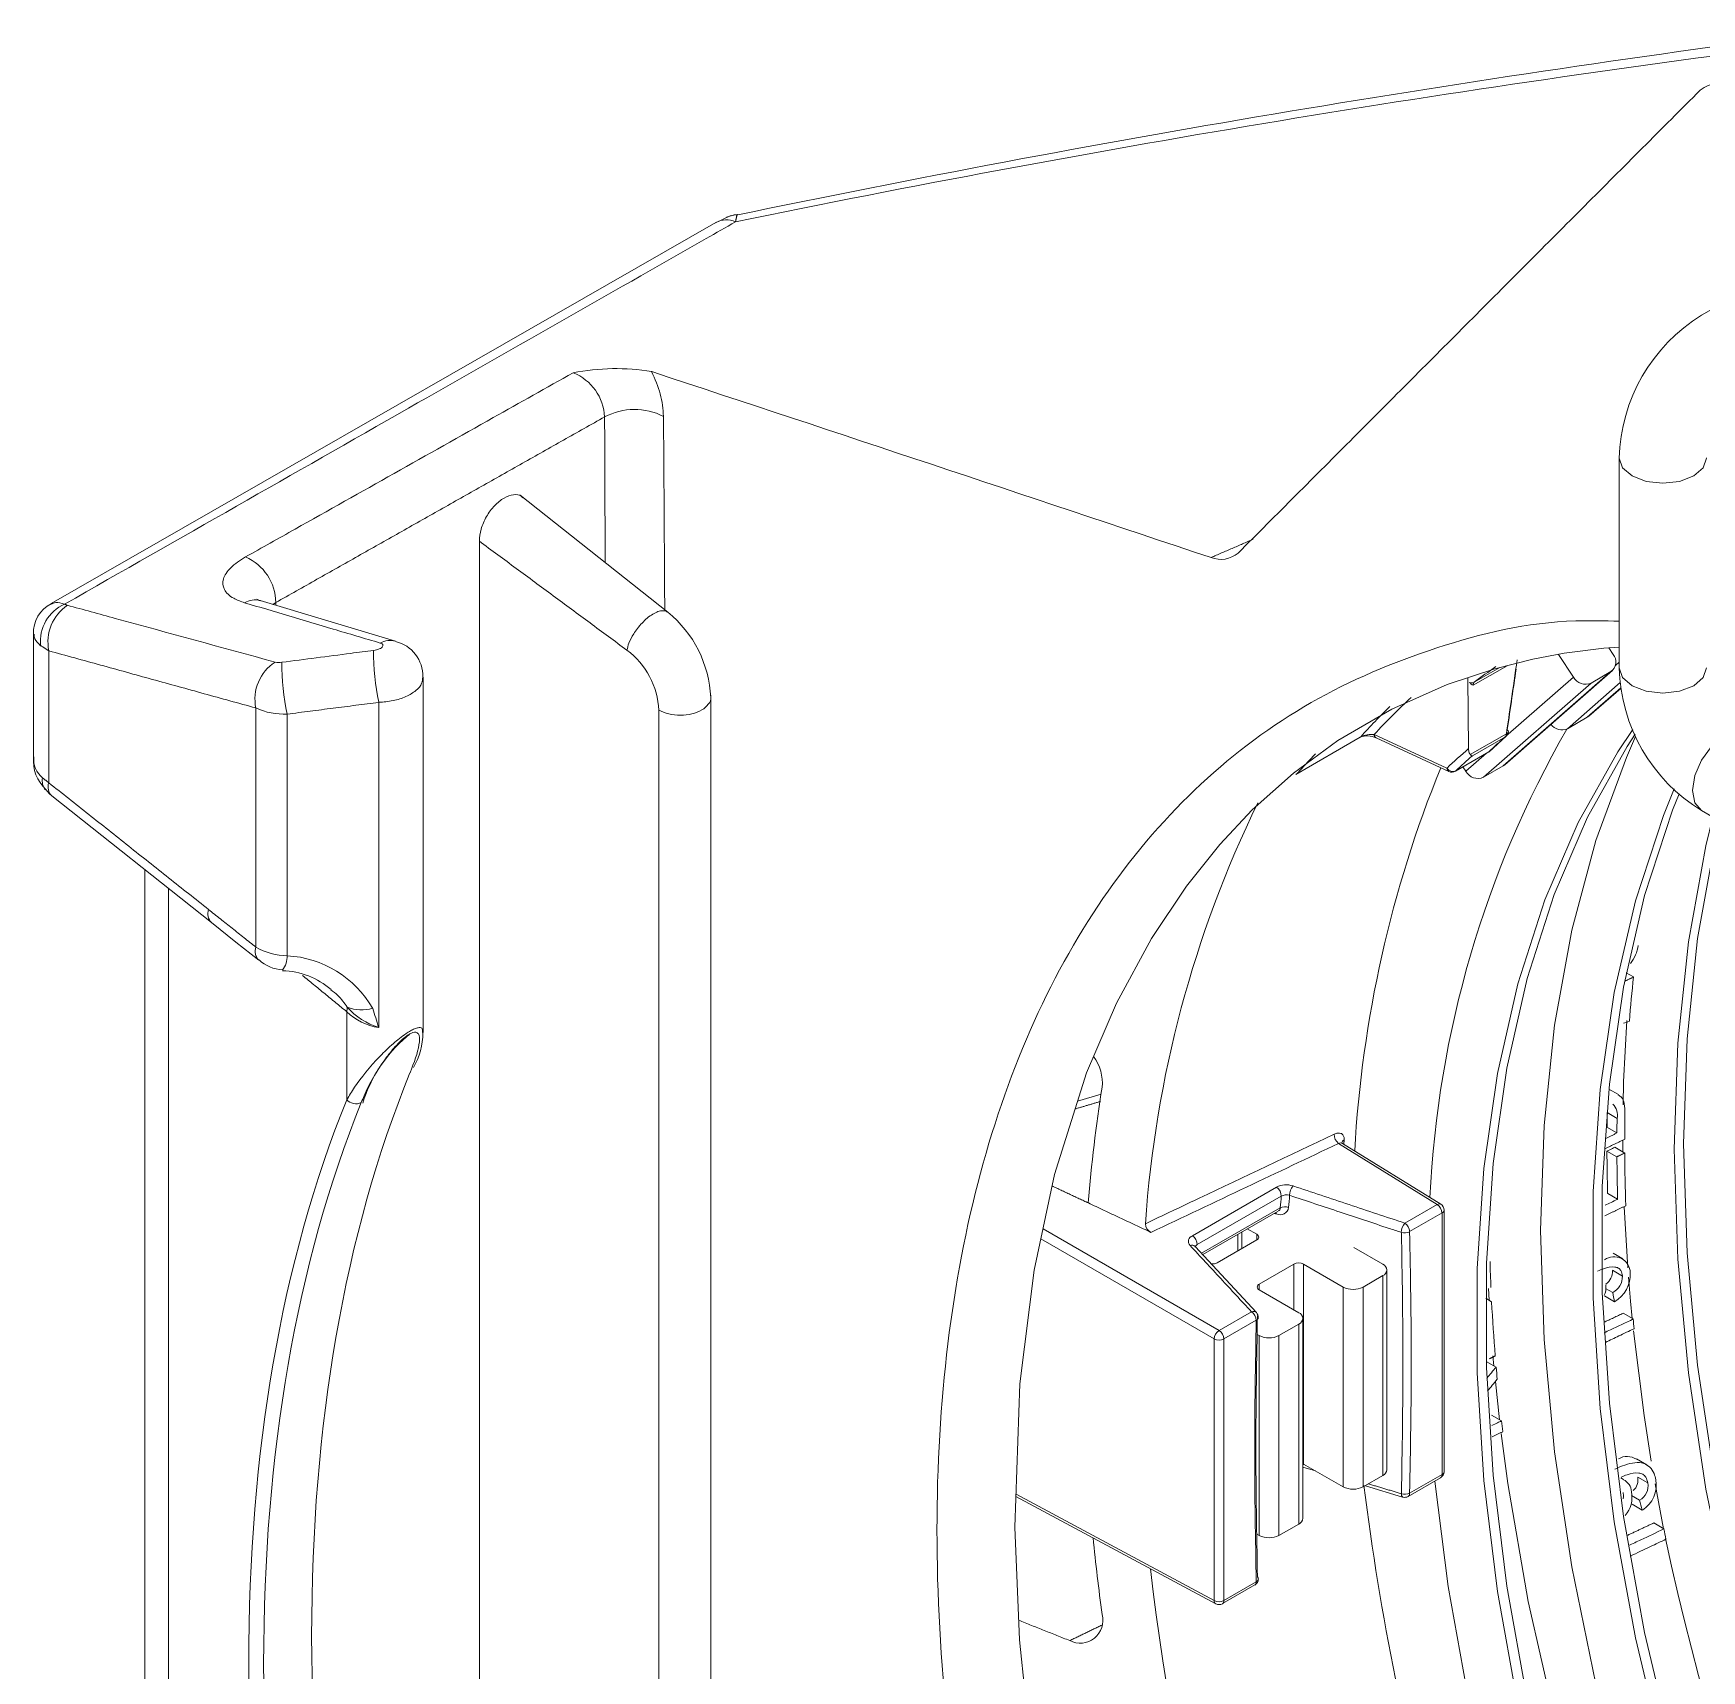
# Model space of a CAD drawing. Extents: x 8 to 113, y 2 to 87.
# Drawn here: x 67.133 to 69.519, y 64.062 to 66.404 of the extents above; entities that cross this region are included whole.
import ezdxf

# ---------------------------------------------------------------- set-up
doc = ezdxf.new("R2010")
doc.units = 0
doc.header["$MEASUREMENT"] = 0
doc.layers.add('OBJECT', color=7, linetype='CONTINUOUS')

msp = doc.modelspace()

# ---------------------------------------------------------------- linework, layer by layer
at = {"layer": 'OBJECT', "linetype": 'Continuous', "lineweight": 15}
for p, q in [((70.145, 66.3617), (69.5193, 66.0005)), ((68.1092, 66.1333), (67.1582, 65.5881)), ((69.4014, 65.7963), (69.4014, 65.4962)), ((68.0406, 65.5758), (67.8292, 65.7432)), ((67.7708, 65.6774), (67.7708, 63.0655)), ((67.6509, 65.5344), (67.4573, 65.5924)), ((67.4797, 65.5897), (67.4797, 65.5857)), ((67.1329, 65.5444), (67.1329, 65.369)), ((67.1549, 65.5207), (67.1549, 65.332)), ((69.3144, 65.5155), (69.3361, 65.483)), ((69.3927, 65.5156), (69.3864, 65.525)), ((69.241, 65.4993), (69.1925, 65.4713)), ((69.1941, 65.4756), (69.2307, 65.4968)), ((69.2355, 65.3562), (69.3896, 65.4909)), ((69.2376, 65.3577), (69.3917, 65.4924)), ((69.3613, 65.4746), (69.3896, 65.4909)), ((69.396, 65.4996), (69.4014, 65.5044)), ((67.6904, 64.9748), (67.6904, 65.4831)), ((69.1848, 65.4822), (69.1858, 65.3807)), ((69.3613, 65.4746), (69.2072, 65.3399)), ((69.2388, 65.3979), (69.3361, 65.483)), ((69.4029, 65.4752), (69.3274, 65.4093)), ((69.3557, 65.4256), (69.4039, 65.4677)), ((69.3578, 65.4271), (69.404, 65.4674)), ((67.4511, 65.4389), (67.4511, 65.0969)), ((67.6269, 65.447), (67.6269, 64.9818)), ((68.1018, 63.0357), (68.1018, 65.4571)), ((67.496, 65.4301), (67.496, 65.0846)), ((68.0276, 63.0208), (68.0276, 65.4357)), ((69.3274, 65.4093), (69.3557, 65.4256)), ((69.3578, 65.4271), (69.3557, 65.4256)), ((68.9388, 65.3439), (69.0308, 65.397)), ((68.9409, 65.3453), (69.0316, 65.3977)), ((69.0509, 65.401), (69.155, 65.3528)), ((69.0537, 65.3962), (69.1578, 65.348)), ((69.1884, 65.3722), (69.24, 65.402)), ((69.2385, 65.3978), (69.1913, 65.3706)), ((69.2153, 65.3762), (69.2396, 65.3986)), ((69.2396, 65.3986), (69.2385, 65.3978)), ((69.167, 65.3484), (69.2151, 65.3762)), ((69.1677, 65.3489), (69.2148, 65.3761)), ((69.182, 65.3483), (69.2116, 65.3741)), ((69.1778, 65.3546), (69.182, 65.3483)), ((69.2072, 65.3399), (69.2355, 65.3562)), ((69.2376, 65.3577), (69.2355, 65.3562)), ((67.1591, 65.3132), (67.3876, 65.1319)), ((69.5193, 65.2921), (69.9577, 65.039)), ((67.2922, 65.2076), (67.2922, 63.0991)), ((67.3259, 65.1809), (67.3259, 63.0682)), ((69.4115, 65.0602), (69.4219, 65.0542)), ((67.5812, 64.8787), (67.5812, 65.0045)), ((69.4002, 64.8861), (69.3866, 64.894)), ((68.6605, 64.8866), (68.6267, 64.8765)), ((69.3842, 64.8602), (69.3984, 64.852)), ((69.3839, 64.8393), (69.3981, 64.8311)), ((69.4066, 64.8039), (69.4065, 64.8203)), ((69.1409, 64.7289), (68.9999, 64.8161)), ((69.1461, 64.7293), (69.0055, 64.8162)), ((69.3838, 64.8053), (69.3981, 64.7971)), ((69.395, 64.8106), (69.4092, 64.8024)), ((68.7908, 64.6842), (68.911, 64.7536)), ((68.9179, 64.7407), (68.7977, 64.6714)), ((68.804, 64.659), (68.9166, 64.724)), ((69.0947, 64.7022), (69.1409, 64.7289)), ((69.3849, 64.7445), (69.3991, 64.7363)), ((69.4136, 64.6382), (69.4086, 64.7255)), ((68.8057, 64.6572), (68.9136, 64.7195)), ((69.1479, 64.7167), (69.1016, 64.69)), ((69.1479, 64.3426), (69.1479, 64.7167)), ((69.1508, 64.3467), (69.1508, 64.7208)), ((68.822, 64.5365), (68.5741, 64.6796)), ((68.5772, 64.6942), (68.829, 64.5488)), ((68.8829, 64.6781), (68.8263, 64.6455)), ((68.8558, 64.6862), (68.8558, 64.6625)), ((68.8617, 64.6895), (68.8617, 64.6659)), ((68.8694, 64.694), (68.8829, 64.6863)), ((68.8829, 64.6781), (68.8829, 64.6863)), ((68.8826, 64.5742), (68.7948, 64.669)), ((69.0632, 64.6434), (69.022, 64.6672)), ((69.4068, 64.6509), (69.3926, 64.6591)), ((68.8864, 64.6149), (68.9359, 64.6434)), ((68.9359, 64.5781), (68.9359, 64.6434)), ((68.95, 64.6434), (69.0066, 64.6108)), ((68.95, 64.6434), (68.95, 64.3576)), ((69.0349, 64.6108), (69.0632, 64.6271)), ((69.0632, 64.3413), (69.0632, 64.6271)), ((69.069, 64.3495), (69.069, 64.6353)), ((69.3917, 64.6347), (69.4059, 64.6265)), ((68.8864, 64.6149), (68.8864, 64.6067)), ((68.943, 64.574), (68.8864, 64.6067)), ((69.0066, 64.325), (69.0066, 64.6108)), ((69.0349, 64.6108), (69.0349, 64.325)), ((69.2152, 64.5919), (69.2144, 64.6085)), ((69.382, 64.6088), (69.3922, 64.6029)), ((69.2104, 64.5947), (69.2189, 64.5898)), ((69.3803, 64.598), (69.3946, 64.5897)), ((68.829, 64.5488), (68.8753, 64.5755)), ((68.8822, 64.5633), (68.836, 64.5366)), ((68.9147, 64.5414), (68.943, 64.5577)), ((68.943, 64.2719), (68.943, 64.5577)), ((68.9488, 64.2801), (68.9488, 64.5659)), ((69.4071, 64.5734), (69.4214, 64.5651)), ((68.822, 64.1625), (68.822, 64.5365)), ((68.836, 64.5366), (68.836, 64.1625)), ((68.8836, 64.543), (68.8864, 64.5414)), ((68.8864, 64.2556), (68.8864, 64.5414)), ((68.9147, 64.5414), (68.9147, 64.2556)), ((69.2221, 64.4982), (69.2208, 64.5125)), ((69.2112, 64.5044), (69.2253, 64.4963)), ((69.23, 64.4211), (69.2242, 64.4756)), ((69.2187, 64.4276), (69.233, 64.4194)), ((69.4407, 64.3565), (69.4262, 64.3649)), ((68.95, 64.3576), (68.9488, 64.3582)), ((68.9488, 64.3534), (68.9669, 64.3479)), ((68.95, 64.3576), (69.0066, 64.325)), ((69.0349, 64.325), (69.0632, 64.3413)), ((69.1016, 64.3159), (69.1479, 64.3426)), ((69.0384, 64.3263), (69.0916, 64.3103)), ((69.0996, 64.3113), (69.1458, 64.338)), ((69.4076, 64.3358), (69.4039, 64.3379)), ((69.4278, 64.339), (69.4424, 64.3306)), ((69.4649, 64.2652), (69.4528, 64.3292)), ((68.5384, 64.3114), (68.8242, 64.1578)), ((68.5386, 64.3148), (68.822, 64.1625)), ((69.0917, 64.3104), (69.0916, 64.3105)), ((69.4191, 64.3125), (69.4305, 64.306)), ((69.4198, 64.3004), (69.4344, 64.2919)), ((68.9147, 64.2556), (68.943, 64.2719)), ((69.4507, 64.2734), (69.4653, 64.2649)), ((68.8832, 64.2575), (68.8864, 64.2556)), ((68.8339, 64.158), (68.8801, 64.1847)), ((68.836, 64.1625), (68.8822, 64.1892))]:
    msp.add_line(p, q, dxfattribs=at)
at = {"layer": 'OBJECT', "linetype": 'Continuous', "lineweight": 15, "flags": 128}
for points in [[(68.131, 66.1428), (68.1298, 66.1425), (68.1069, 66.1319)], [(68.1408, 66.1447), (68.1352, 66.1441), (68.1245, 66.1406)], [(68.1309, 66.1428), (68.1323, 66.1433), (68.1394, 66.1444)], [(69.4014, 65.7963), (69.4062, 65.7825), (69.4197, 65.7708)], [(69.4197, 65.7708), (69.44, 65.763), (69.4639, 65.7602), (69.4878, 65.763), (69.5081, 65.7708), (69.5217, 65.7825), (69.5264, 65.7963), (69.5264, 65.7966)], [(67.4578, 65.5924), (67.4555, 65.593), (67.4524, 65.5943)], [(68.5596, 63.9501), (68.5437, 64.1062), (68.5369, 64.2676), (68.5442, 64.4723), (68.5645, 64.6348), (68.5937, 64.7716), (68.6395, 64.9171), (68.6821, 65.0168), (68.7322, 65.1094), (68.7823, 65.1842), (68.83, 65.2437), (68.8765, 65.2931), (68.9355, 65.3458), (68.999, 65.3924), (69.0761, 65.4373), (69.1554, 65.4724), (69.2233, 65.4949), (69.2776, 65.5085), (69.3227, 65.5171), (69.3793, 65.5246), (69.4014, 65.5259)], [(69.4014, 65.4962), (69.4062, 65.4824), (69.4197, 65.4707)], [(69.4197, 65.4707), (69.44, 65.4629), (69.4639, 65.4601), (69.4878, 65.4629), (69.5081, 65.4707), (69.5217, 65.4824), (69.5264, 65.4962)], [(69.0308, 65.397), (69.0311, 65.3972), (69.0316, 65.3977)], [(69.5384, 63.1854), (69.4649, 63.3502), (69.3996, 63.5164), (69.3428, 63.683), (69.2951, 63.849), (69.2565, 64.0134), (69.2274, 64.1754), (69.2079, 64.3339), (69.1982, 64.4881), (69.1982, 64.6371), (69.2079, 64.7801), (69.2274, 64.9161), (69.2565, 65.0444), (69.2951, 65.1644), (69.3428, 65.2752), (69.3996, 65.3763), (69.4208, 65.4083)], [(69.5517, 63.193), (69.4782, 63.3579), (69.4128, 63.5241), (69.3561, 63.6907), (69.3084, 63.8567), (69.2698, 64.0211), (69.2407, 64.1831), (69.2212, 64.3416), (69.2115, 64.4958), (69.2115, 64.6448), (69.2212, 64.7877), (69.2407, 64.9238), (69.2698, 65.0521), (69.3084, 65.172), (69.3561, 65.2829), (69.4128, 65.384), (69.4242, 65.4015)], [(70.5414, 62.0166), (70.4162, 62.139), (70.2945, 62.2699), (70.1772, 62.4087), (70.0647, 62.5546), (69.9579, 62.7069), (69.8572, 62.8645), (69.7633, 63.0267), (69.6766, 63.1925), (69.5977, 63.361), (69.527, 63.5313), (69.4649, 63.7023), (69.4118, 63.8732), (69.3679, 64.0429), (69.3335, 64.2106), (69.3088, 64.3752), (69.2939, 64.5358), (69.2889, 64.6916), (69.2939, 64.8417), (69.3088, 64.9852), (69.3335, 65.1213), (69.3679, 65.2492), (69.4118, 65.3682), (69.4249, 65.398)], [(69.5063, 65.3207), (69.5097, 65.3422), (69.5193, 65.3642), (69.5336, 65.3836), (69.5505, 65.3972), (69.5675, 65.4031), (69.5818, 65.4003), (69.5818, 65.4003)], [(68.9671, 65.3731), (68.9576, 65.3633), (68.9409, 65.3453)], [(69.167, 65.3484), (69.1672, 65.3485), (69.1677, 65.3489)], [(67.1507, 65.3222), (67.1559, 65.3159), (67.1618, 65.3112)], [(70.5702, 62.0848), (70.4458, 62.2071), (70.325, 62.3383), (70.2087, 62.4774), (70.0976, 62.6237), (69.9922, 62.7762), (69.8933, 62.9342), (69.8014, 63.0965), (69.717, 63.2624), (69.6408, 63.4308), (69.573, 63.6006), (69.5141, 63.771), (69.4646, 63.9408), (69.4245, 64.1091), (69.3943, 64.2748), (69.374, 64.4371), (69.3639, 64.5949), (69.3639, 64.7472), (69.374, 64.8933), (69.3943, 65.0322), (69.4245, 65.163), (69.4646, 65.2851), (69.48, 65.3235)], [(69.5193, 65.2921), (69.5097, 65.3031), (69.5063, 65.3207)], [(70.5835, 62.0924), (70.459, 62.2148), (70.3383, 62.3459), (70.222, 62.4851), (70.1108, 62.6313), (70.0055, 62.7839), (69.9066, 62.9418), (69.8147, 63.1042), (69.7303, 63.2701), (69.6541, 63.4384), (69.5863, 63.6083), (69.5274, 63.7786), (69.4778, 63.9485), (69.4378, 64.1168), (69.4076, 64.2825), (69.3873, 64.4448), (69.3772, 64.6026), (69.3772, 64.7549), (69.3873, 64.901), (69.4076, 65.0398), (69.4378, 65.1707), (69.4778, 65.2928), (69.4871, 65.3163)], [(70.7525, 62.1103), (70.6255, 62.2328), (70.5021, 62.3641), (70.3831, 62.5036), (70.2689, 62.6503), (70.1604, 62.8036), (70.0581, 62.9624), (69.9627, 63.126), (69.8746, 63.2933), (69.7944, 63.4634), (69.7225, 63.6353), (69.6593, 63.8081), (69.6052, 63.9808), (69.5605, 64.1524), (69.5255, 64.3218), (69.5004, 64.4882), (69.4852, 64.6506), (69.4802, 64.808), (69.4852, 64.9596), (69.5004, 65.1045), (69.5255, 65.2419), (69.5353, 65.2828)], [(70.7446, 62.1376), (70.6194, 62.2603), (70.4978, 62.3916), (70.3805, 62.5308), (70.2682, 62.677), (70.1615, 62.8295), (70.0609, 62.9874), (69.9671, 63.1497), (69.8805, 63.3157), (69.8018, 63.4844), (69.7312, 63.6547), (69.6692, 63.8259), (69.6161, 63.9968), (69.5723, 64.1667), (69.538, 64.3344), (69.5133, 64.4991), (69.4984, 64.6598), (69.4935, 64.8157), (69.4984, 64.9659), (69.5133, 65.1094), (69.538, 65.2457), (69.5453, 65.2771)], [(67.3876, 65.1319), (67.4226, 65.1041), (67.4554, 65.0781)], [(69.4069, 64.8713), (69.4077, 64.9042), (69.4122, 64.9922)], [(67.6666, 64.9687), (67.6675, 64.9694), (67.6692, 64.9704), (67.6702, 64.9708), (67.6702, 64.9708)], [(69.0055, 64.8162), (69.0043, 64.8175), (69.0043, 64.8175)], [(68.9105, 64.7178), (68.9108, 64.7168), (68.9109, 64.7154)], [(68.7948, 64.6689), (68.7945, 64.6691), (68.7945, 64.6691)], [(69.4198, 64.566), (69.4174, 64.5908), (69.4146, 64.6248)], [(69.4472, 64.3616), (69.4369, 64.427), (69.4216, 64.5482)], [(70.527, 61.9359), (70.3993, 62.0596), (70.2751, 62.1919), (70.1551, 62.3322), (70.0398, 62.4796), (69.93, 62.6334), (69.8263, 62.7927), (69.7291, 62.9568), (69.639, 63.1246), (69.5564, 63.2954), (69.4819, 63.4682), (69.4158, 63.6421), (69.3585, 63.8162), (69.3103, 63.9894), (69.2713, 64.161), (69.242, 64.3299), (69.2323, 64.4013)], [(70.7194, 61.6449), (70.5875, 61.7409), (70.4572, 61.8474), (70.3293, 61.9639), (70.2047, 62.0895), (70.0839, 62.2237), (69.9677, 62.3656), (69.8567, 62.5145), (69.7516, 62.6694), (69.653, 62.8295), (69.5614, 62.9939), (69.4775, 63.1615), (69.4016, 63.3316), (69.3342, 63.503), (69.2757, 63.6748), (69.2264, 63.8459), (69.1867, 64.0155), (69.1566, 64.1826), (69.1377, 64.3334)]]:
    msp.add_lwpolyline(points, dxfattribs=at)
at = {"layer": 'OBJECT', "linetype": 'Continuous', "lineweight": 15}
for centre, radius, start, end in [((72.3457, 45.8989), 20.6773, 97.4075, 101.74143), ((72.2235, 46.2936), 20.2569, 97.28942, 101.63786), ((69.5428, 66.2926), 0.0392, 54.4554, 130.3807), ((68.124, 66.1045), 0.0324, 65.8974, 117.2125), ((69.6477, 65.7902), 0.2463, 121.4109, 178.5884), ((67.966, 65.6047), 0.3195, 80.7654, 101.0128), ((67.8785, 65.8517), 0.0716, 2.7647, 68.2805), ((3.7418, -128.7754), 205.0308, 71.494556, 71.730201), ((67.9929, 65.774), 0.0918, 63.2246, 117.8362), ((67.4076, 65.5887), 0.0721, 0.7959, 66.556), ((68.8316, 65.6897), 0.0383, 248.4077, 309.9351), ((67.1777, 65.5474), 0.0447, 115.5147, 183.7765), ((67.2005, 65.5345), 0.0576, 113.4548, 186.4291), ((67.2174, 65.5332), 0.0637, 124.3135, 191.315), ((67.4496, 65.5646), 0.0288, 74.4023, 120.5923), ((67.9347, 65.4463), 0.1673, 2.6335, 50.7539), ((67.6432, 65.5068), 0.0286, 74.2809, 119.4574), ((67.6396, 65.485), 0.0502, 357.8358, 77.1199), ((68.011, 65.5232), 0.3916, 180.3021, 191.2234), ((67.9134, 65.4301), 0.1143, 2.8167, 53.1696), ((69.3796, 65.5047), 0.017, 305.9434, 39.8776), ((67.5132, 65.4514), 0.0634, 123.1379, 191.4476), ((67.4843, 65.5304), 0.0265, 257.5441, 278.3803), ((67.861, 65.5062), 0.3729, 180.3184, 191.789), ((69.6477, 65.5023), 0.2463, 181.4116, 238.5891), ((69.1903, 65.4826), 0.00799, 247.2404, 298.2653), ((69.1975, 65.4719), 0.00505, 132.565, 186.3203), ((69.3533, 65.4928), 0.0199, 209.5825, 293.5964), ((67.4919, 65.5281), 0.0981, 245.4209, 272.3933), ((69.3195, 65.4271), 0.0195, 216.2078, 293.9397), ((69.0412, 65.372), 0.0271, 63.0411, 112.6057), ((69.0476, 65.3628), 0.0384, 85.0719, 114.6508), ((69.0564, 65.401), 0.00549, 179.2025, 240.3057), ((70.616, 64.668), 1.4871, 150.1252, 177.2709), ((69.7993, 64.7636), 0.8466, 131.4871, 133.6615), ((69.2345, 65.4016), 0.00547, 315.9732, 4.019), ((69.2329, 65.4061), 0.01, 311.4841, 351.8279), ((69.2392, 65.4057), 0.00378, 282.3787, 344.1392), ((69.2393, 65.4048), 0.00349, 358.0682, 56.3789), ((67.1892, 65.3635), 0.0564, 174.5694, 227.0326), ((67.1659, 65.3648), 0.0326, 172.5687, 232.5655), ((69.1916, 65.3744), 0.00382, 214.4808, 265.7508), ((70.7304, 64.7097), 1.7101, 157.889, 176.7935), ((69.1636, 65.3581), 0.0101, 211.5054, 293.7383), ((69.1605, 65.3527), 0.00549, 179.2025, 240.3057), ((69.162, 65.357), 0.01, 245.1541, 299.9973), ((69.1993, 65.3581), 0.0199, 209.5825, 293.5964), ((67.1655, 65.3344), 0.02, 167.238, 219.7257), ((67.1725, 65.3261), 0.0186, 161.6163, 224.1015), ((70.3516, 64.5889), 1.6319, 154.0459, 176.0478), ((67.4009, 65.1448), 0.0185, 161.5657, 224.1598), ((67.4687, 65.091), 0.0186, 161.6248, 224.0627), ((67.4976, 65.1785), 0.0939, 240.3385, 269.0362), ((67.4602, 65.0851), 0.0359, 323.8888, 359.2389), ((67.4875, 64.9339), 0.1509, 29.9897, 86.7564), ((69.3792, 65.1057), 0.0498, 319.984, 352.5804), ((67.4913, 65.1165), 0.052, 226.8926, 267.7708), ((67.4852, 64.9497), 0.1136, 49.7054, 87.9921), ((71.468, 64.8304), 2.0583, 173.7563, 175.5265), ((67.5515, 65.01), 0.0302, 349.5146, 1.8292), ((67.6024, 65.0656), 0.0584, 249.2128, 285.6605), ((67.6597, 65.0823), 0.1057, 222.4264, 251.9035), ((67.6406, 65.0668), 0.0861, 226.3435, 260.8049), ((69.4033, 65.0151), 0.0273, 278.6924, 297.5698), ((67.798, 64.8138), 0.2031, 130.3117, 162.8427), ((67.5901, 64.9752), 0.1, 329.689, 359.608), ((68.599, 64.9029), 0.063, 354.0642, 36.6803), ((70.7668, 64.5617), 2.1316, 170.9656, 175.4445), ((67.5943, 64.8908), 0.0179, 222.6252, 295.0315), ((69.3768, 64.8565), 0.0221, 348.0373, 46.0897), ((71.765, 64.8175), 2.3811, 178.9726, 179.475), ((71.7602, 64.8093), 2.3622, 178.9645, 179.4709), ((71.7815, 64.8144), 2.3723, 178.938, 179.8155), ((69.0103, 64.829), 0.0166, 178.7681, 231.2164), ((69.0027, 64.8118), 0.00506, 57.3604, 123.2414), ((69.01, 64.8156), 0.00587, 110.6656, 162.9969), ((71.8943, 64.8176), 2.5105, 180.2809, 181.6686), ((71.8896, 64.8094), 2.4915, 180.2832, 181.6815), ((71.912, 64.8149), 2.5028, 180.2859, 182.0139), ((68.925, 64.7261), 0.0309, 71.4562, 116.909), ((68.9028, 64.7409), 0.0152, 359.3884, 57.0829), ((68.9518, 64.7415), 0.022, 140.802, 178.6005), ((68.9163, 64.7265), 0.0123, 244.1217, 351.0447), ((68.9116, 64.7242), 0.00505, 292.8054, 357.6364), ((71.058, 64.5674), 2.1471, 175.3682, 175.8158), ((68.9231, 64.7111), 0.0145, 68.286, 116.6785), ((68.9255, 64.7259), 0.0167, 74.9882, 117.1752), ((71.0633, 64.5684), 2.1405, 175.3465, 175.8158), ((69.1439, 64.7248), 0.00501, 63.6584, 125.5265), ((69.1325, 64.716), 0.0154, 2.6523, 56.7703), ((69.1408, 64.7208), 0.01, 0, 58.2709), ((68.7373, 64.7014), 0.0137, 180.0804, 245.2678), ((69.1117, 64.6883), 0.022, 140.793, 178.6339), ((69.0863, 64.6893), 0.0154, 2.6523, 56.7703), ((69.1459, 64.7212), 0.00494, 293.7585, 354.9213), ((68.7938, 64.6761), 0.00863, 110.2364, 222.58), ((68.7825, 64.6715), 0.0152, 359.3884, 57.0829), ((68.8813, 64.6822), 0.00437, 290.7834, 69.2166), ((69.0943, 64.7035), 0.0154, 252.8296, 298.6112), ((68.79, 64.6639), 0.0069, 47.263, 111.8271), ((69.394, 64.6309), 0.0232, 0.4457, 125.8717), ((68.8193, 64.6589), 0.0151, 264.989, 297.506), ((68.943, 64.6298), 0.0154, 62.6097, 117.3903), ((69.0601, 64.6353), 0.00873, 290.7834, 69.2166), ((71.8169, 64.725), 2.6015, 181.7103, 182.5336), ((69.3696, 64.633), 0.0221, 304.7078, 4.3361), ((69.3806, 64.6254), 0.0253, 297.3021, 2.437), ((69.3719, 64.629), 0.0453, 300.0511, 2.6341), ((68.888, 64.6108), 0.00437, 110.7834, 249.2166), ((69.0208, 64.6381), 0.0307, 242.6097, 297.3903), ((71.95, 64.7317), 2.7348, 182.9754, 184.6037), ((68.8778, 64.5691), 0.00692, 47.8207, 111.8006), ((68.8668, 64.5626), 0.0154, 2.6523, 56.7703), ((68.8803, 64.5678), 0.00488, 293.0843, 352.3911), ((68.8751, 64.5674), 0.01, 0, 42.8179), ((68.8751, 64.5674), 0.01, 358.6496, 0), ((68.9399, 64.5659), 0.00873, 290.7834, 69.2166), ((72.2658, 64.8361), 2.8573, 185.4425, 185.7219), ((68.8378, 64.5356), 0.0159, 123.5222, 176.4778), ((68.8289, 64.5503), 0.0154, 243.2338, 297.3435), ((68.8206, 64.5359), 0.0154, 2.6523, 56.7703), ((68.9005, 64.5687), 0.0307, 242.6097, 297.3903), ((72.0583, 64.7403), 2.8434, 184.9234, 185.2754), ((72.1856, 64.7534), 2.9714, 186.454, 186.7534), ((69.4127, 64.345), 0.0235, 55.6978, 121.1394), ((69.059, 64.3505), 0.0101, 294.3747, 354.3052), ((69.1408, 64.3467), 0.01, 299.9973, 0), ((69.143, 64.3421), 0.00494, 305.0752, 6.237), ((69.1459, 64.3471), 0.00494, 293.7585, 354.9213), ((69.0208, 64.3523), 0.0307, 242.6097, 297.3903), ((72.7587, 64.7922), 3.7515, 187.1208, 204.2381), ((69.0948, 64.3304), 0.016, 251.8096, 295.4892), ((69.0967, 64.3154), 0.00494, 305.0752, 6.237), ((69.3987, 64.3169), 0.0203, 3.3314, 64.8723), ((69.3792, 64.3106), 0.0405, 319.0262, 10.6792), ((69.408, 64.3348), 0.0203, 311.6396, 12.087), ((69.4189, 64.3267), 0.0238, 299.1951, 9.4375), ((69.4129, 64.3275), 0.0416, 301.241, 10.6441), ((69.0945, 64.3143), 0.00478, 169.461, 233.3802), ((69.0946, 64.32), 0.01, 253.2201, 299.9973), ((68.9388, 64.2811), 0.0101, 294.3747, 354.3052), ((71.818, 64.5691), 3.185, 185.7109, 187.6977), ((68.9005, 64.2829), 0.0307, 242.6097, 297.3903), ((72.7492, 64.9077), 3.3462, 191.0739, 191.3318), ((73.6137, 65.1468), 4.2417, 192.1925, 226.7608), ((72.457, 64.6384), 3.7509, 186.5893, 202.8385), ((68.8751, 64.1933), 0.01, 299.9973, 0), ((68.8773, 64.1887), 0.00494, 305.0752, 6.237), ((68.8799, 64.194), 0.00529, 296.3447, 355.4875), ((68.881, 64.1934), 0.00409, 2.5274, 45.8616), ((68.8269, 64.162), 0.00501, 174.4698, 236.3434), ((68.8289, 64.1762), 0.0154, 243.2338, 297.3435), ((68.8289, 64.1666), 0.01, 241.7344, 299.9973), ((68.8311, 64.162), 0.00494, 305.0752, 6.237), ((68.6303, 64.134), 0.0325, 242.4768, 15.0785)]:
    msp.add_arc(centre, radius, start, end, dxfattribs=at)
for centre, major_axis, ratio, start_param, end_param in [((70.5628, 63.3871), (-1.2944, 2.1392), 0.573523, 0.036179, 0.06265), ((70.5498, 63.3796), (-1.3216, 2.1812), 0.578817, 0.132269, 0.172005), ((70.5568, 63.3838), (-1.3166, 2.1726), 0.578821, 0.115559, 0.165584), ((70.557, 63.3835), (-1.2596, 2.0785), 0.578821, 0.09795, 0.127098), ((70.564, 63.3878), (-1.2546, 2.0698), 0.578827, 0.104419, 0.127047), ((69.6367, 62.8525), (-1.4763, 2.6477), 0.567168, 0.42627, 1.161624), ((69.5573, 62.8069), (-1.4838, 2.6607), 0.567218, 0.427779, 1.160034), ((69.5681, 62.8129), (-1.4763, 2.6477), 0.567168, 0.427819, 1.160075), ((71.1808, 63.764), (-1.459, 2.122), 0.517296, 0.847436, 0.853709), ((70.8622, 63.2143), (3.2343, 3.8398), 0.413915, 1.585533, 1.589694), ((70.882, 63.2236), (3.2536, 3.8481), 0.41174, 1.592648, 1.597039), ((71.157, 63.7503), (-1.4608, 2.1247), 0.517296, 0.980122, 0.986533)]:
    msp.add_ellipse(centre, major_axis=major_axis, ratio=ratio, start_param=start_param, end_param=end_param, dxfattribs=at)
for points in [[(69.5173, 66.3225), (68.8562, 65.6603)], [(68.1372, 66.134), (68.1394, 66.1444)], [(67.95, 65.8552), (67.4797, 65.5897)], [(67.9508, 65.6469), (67.95, 65.8552)], [(67.9819, 65.5216), (67.7708, 65.6774)], [(68.8175, 65.654), (68.8778, 65.6802)], [(67.1775, 65.5874), (67.1814, 65.5858)], [(67.4797, 65.5897), (67.4756, 65.5869)], [(67.1549, 65.5207), (67.1432, 65.528)], [(67.4511, 65.4389), (67.1549, 65.5207)], [(67.6269, 65.447), (67.496, 65.4301)], [(67.146, 65.3389), (67.1549, 65.332)], [(67.1549, 65.332), (67.3834, 65.1507)], [(67.3834, 65.1507), (67.4511, 65.0969)], [(67.5812, 65.0045), (67.5179, 65.0563)], [(69.4095, 65.0483), (69.4219, 65.0542)], [(68.6593, 64.8762), (68.6233, 64.8655)], [(69.0079, 64.8211), (69.0074, 64.815)], [(69.4092, 64.8221), (69.382, 64.8091)], [(69.3821, 64.8234), (69.3981, 64.8311)], [(69.3981, 64.7971), (69.4092, 64.8024)], [(68.642, 64.731), (68.5902, 64.7553)], [(68.7316, 64.6889), (68.642, 64.731)], [(69.4107, 64.727), (69.381, 64.7128)], [(68.9109, 64.7154), (68.9079, 64.7162)], [(69.3795, 64.5603), (69.4071, 64.5734)], [(69.224, 64.5122), (69.2158, 64.5083)], [(69.2348, 64.4039), (69.2197, 64.3967)], [(68.9488, 64.3576), (68.9514, 64.3569)], [(69.0425, 64.3294), (69.0898, 64.3152)], [(69.413, 64.2556), (69.4507, 64.2734)], [(68.5425, 64.1342), (68.6153, 64.1052)], [(68.6153, 64.1052), (68.6614, 64.1273)]]:
    msp.add_open_spline(points, degree=1, dxfattribs=at)
for points, knots in [([(68.1372, 66.134), (68.1232, 66.1261), (67.9672, 66.0372), (67.6474, 65.855), (67.3414, 65.6807), (67.1775, 65.5874)], [0, 0, 0, 0, 0.043725, 0.487633, 1, 1, 1, 1]), ([(67.4363, 65.6549), (67.4599, 65.6681), (67.5781, 65.7345), (67.7343, 65.8223), (67.8669, 65.8969), (67.905, 65.9183)], [0, 0, 0, 0, 0.151261, 0.756305, 1, 1, 1, 1]), ([(68.0173, 65.92), (68.022, 65.9093), (68.0317, 65.8872), (68.0334, 65.8665), (68.0342, 65.856)], [0, 0, 0, 0, 0.488245, 1, 1, 1, 1]), ([(68.0342, 65.856), (68.0345, 65.8234), (68.0351, 65.7313), (68.0356, 65.6391), (68.036, 65.5795)], [0, 0, 0, 0, 0.35306, 1, 1, 1, 1]), ([(67.7708, 65.6774), (67.7712, 65.6831), (67.7722, 65.6944), (67.7805, 65.7129), (67.7921, 65.7289), (67.8062, 65.7403), (67.8199, 65.7447), (67.8293, 65.744), (67.8323, 65.7402), (67.8328, 65.7395)], [0, 0, 0, 0, 0.161527, 0.322513, 0.483421, 0.644143, 0.804776, 0.965429, 1, 1, 1, 1]), ([(67.4349, 65.5894), (67.4295, 65.5914), (67.4161, 65.5962), (67.4043, 65.6078), (67.4029, 65.6231), (67.413, 65.6397), (67.4285, 65.6498), (67.4363, 65.6549)], [0, 0, 0, 0, 0.151543, 0.36985, 0.581663, 0.790624, 1, 1, 1, 1]), ([(67.1587, 65.5873), (67.1605, 65.5884), (67.1649, 65.591), (67.173, 65.5887), (67.1775, 65.5874)], [0, 0, 0, 0, 0.432371, 1, 1, 1, 1]), ([(67.1814, 65.5858), (67.2043, 65.5796), (67.3034, 65.5525), (67.4024, 65.5254), (67.4786, 65.5045)], [0, 0, 0, 0, 0.230946, 1, 1, 1, 1]), ([(67.6291, 65.5317), (67.6066, 65.5384), (67.5419, 65.5576), (67.4772, 65.5769), (67.4349, 65.5894)], [0, 0, 0, 0, 0.347831, 1, 1, 1, 1]), ([(67.9819, 65.5216), (67.9827, 65.5249), (67.9845, 65.5322), (67.9903, 65.5433), (67.997, 65.553), (68.0036, 65.5607), (68.0111, 65.5678), (68.0189, 65.5734), (68.0264, 65.577), (68.0329, 65.5783), (68.0376, 65.5778), (68.0396, 65.5763), (68.0404, 65.5757)], [0, 0, 0, 0, 0.116817, 0.26444, 0.350766, 0.444358, 0.543509, 0.645692, 0.747876, 0.847027, 0.940619, 1, 1, 1, 1]), ([(70.2388, 61.106), (70.1607, 61.1552), (70.0044, 61.2535), (69.7741, 61.4424), (69.5502, 61.6593), (69.3366, 61.9044), (69.1372, 62.1732), (68.957, 62.4598), (68.7989, 62.7592), (68.6657, 63.0663), (68.5597, 63.3758), (68.4826, 63.6824), (68.4359, 63.981), (68.4202, 64.2663), (68.4359, 64.5335), (68.4826, 64.778), (68.5597, 64.9957), (68.6657, 65.1828), (68.799, 65.3359), (68.9568, 65.4534), (69.1379, 65.5295), (69.2877, 65.5659), (69.3805, 65.5635), (69.4014, 65.5629)], [0, 0, 0, 0, 0.048456, 0.096912, 0.145368, 0.194796, 0.244225, 0.293653, 0.343082, 0.392511, 0.441939, 0.491368, 0.540796, 0.590225, 0.639653, 0.689082, 0.738511, 0.787939, 0.837368, 0.886796, 0.936225, 0.985653, 1, 1, 1, 1]), ([(67.1432, 65.528), (67.1398, 65.5313), (67.1337, 65.5372), (67.1338, 65.5422), (67.1338, 65.5444)], [0, 0, 0, 0, 0.56442, 1, 1, 1, 1]), ([(67.4882, 65.5042), (67.5211, 65.5085), (67.5648, 65.5142), (67.6086, 65.5198), (67.6194, 65.5211)], [0, 0, 0, 0, 0.752711, 1, 1, 1, 1]), ([(67.6194, 65.5211), (67.6209, 65.5214), (67.6238, 65.5219), (67.6278, 65.5233), (67.6309, 65.525), (67.6327, 65.5269), (67.6331, 65.5288), (67.6321, 65.5306), (67.6301, 65.5313), (67.6291, 65.5317)], [0, 0, 0, 0, 0.140413, 0.280746, 0.419019, 0.557141, 0.697845, 0.842812, 1, 1, 1, 1]), ([(69.24, 65.402), (69.2422, 65.4173), (69.2473, 65.4525), (69.2525, 65.4878), (69.2555, 65.5077)], [0, 0, 0, 0, 0.435523, 1, 1, 1, 1]), ([(69.2539, 65.4943), (69.2519, 65.4807), (69.2476, 65.4519), (69.2435, 65.423), (69.2413, 65.4077)], [0, 0, 0, 0, 0.468518, 1, 1, 1, 1]), ([(67.6898, 65.4831), (67.6896, 65.4801), (67.6892, 65.4734), (67.6807, 65.4635), (67.6665, 65.4548), (67.6478, 65.4486), (67.6338, 65.4475), (67.6269, 65.447)], [0, 0, 0, 0, 0.163461, 0.370665, 0.579056, 0.790223, 1, 1, 1, 1]), ([(69.1925, 65.4713), (69.1924, 65.4713), (69.1905, 65.4724), (69.1889, 65.4738), (69.1872, 65.4753)], [0, 0, 0, 0, 0.011062, 1, 1, 1, 1]), ([(68.0276, 65.4357), (68.0321, 65.4337), (68.0412, 65.4297), (68.0585, 65.428), (68.0753, 65.43), (68.0899, 65.4356), (68.0989, 65.4439), (68.1028, 65.4506), (68.1017, 65.4539), (68.1017, 65.454)], [0, 0, 0, 0, 0.165865, 0.33173, 0.497595, 0.66346, 0.829325, 0.99519, 1, 1, 1, 1]), ([(69.1858, 65.3807), (69.1859, 65.3785), (69.1862, 65.3751), (69.1878, 65.373), (69.1884, 65.3722)], [0, 0, 0, 0, 0.63879, 1, 1, 1, 1]), ([(69.2151, 65.3764), (69.2151, 65.3763), (69.215, 65.3761), (69.2148, 65.3761), (69.2148, 65.3761)], [0, 0, 0, 0, 0.953005, 1, 1, 1, 1]), ([(68.9387, 65.3442), (68.9394, 65.3445), (68.9402, 65.3448), (68.9409, 65.3453), (68.9409, 65.3453)], [0, 0, 0, 0, 0.950647, 1, 1, 1, 1]), ([(67.5817, 65.011), (67.5776, 65.017), (67.5712, 65.0264), (67.5618, 65.0333), (67.5583, 65.0359)], [0, 0, 0, 0, 0.631478, 1, 1, 1, 1]), ([(67.6182, 65.0093), (67.6197, 65.0048), (67.6226, 64.9958), (67.6253, 64.9865), (67.6268, 64.9819), (67.6269, 64.9818)], [0, 0, 0, 0, 0.494396, 0.988889, 1, 1, 1, 1]), ([(67.5812, 64.8787), (67.5848, 64.8845), (67.5964, 64.9038), (67.6181, 64.931), (67.6435, 64.9556), (67.6566, 64.9665), (67.6651, 64.9729), (67.6725, 64.9775), (67.6786, 64.9805), (67.6846, 64.9823), (67.6897, 64.9814), (67.6897, 64.9773), (67.6896, 64.9748)], [0, 0, 0, 0, 0.140954, 0.462343, 0.583833, 0.633895, 0.687249, 0.725816, 0.764264, 0.8134, 0.889791, 1, 1, 1, 1]), ([(67.6717, 64.9171), (67.6724, 64.9189), (67.679, 64.9354), (67.6858, 64.9563), (67.6852, 64.972), (67.6809, 64.9755), (67.6762, 64.9752), (67.6715, 64.9731), (67.6657, 64.9693), (67.6591, 64.9636), (67.649, 64.9533), (67.6266, 64.9252), (67.6117, 64.898), (67.6032, 64.8778), (67.6019, 64.8746)], [0, 0, 0, 0, 0.030264, 0.281013, 0.386042, 0.436508, 0.467036, 0.490003, 0.512959, 0.545926, 0.578559, 0.662422, 0.946517, 1, 1, 1, 1]), ([(69.3998, 64.8855), (69.4016, 64.8845), (69.406, 64.8821), (69.4092, 64.8722), (69.4095, 64.8634), (69.4096, 64.8584)], [0, 0, 0, 0, 0.229146, 0.55693, 1, 1, 1, 1]), ([(68.7236, 64.7014), (68.7287, 64.7038), (68.7544, 64.716), (68.8445, 64.7587), (68.9294, 64.7989), (68.9937, 64.8294)], [0, 0, 0, 0, 0.057145, 0.285726, 1, 1, 1, 1]), ([(69.0079, 64.8211), (69.0079, 64.8223), (69.0079, 64.8251), (69.0064, 64.8286), (69.0033, 64.8309), (68.9989, 64.8313), (68.9954, 64.83), (68.9937, 64.8294)], [0, 0, 0, 0, 0.144755, 0.358395, 0.572043, 0.78612, 1, 1, 1, 1]), ([(68.9999, 64.8161), (68.956, 64.7953), (68.8666, 64.7529), (68.7772, 64.7105), (68.7316, 64.6889)], [0, 0, 0, 0, 0.490242, 1, 1, 1, 1]), ([(69.3838, 64.8053), (69.3865, 64.8066), (69.3902, 64.8083), (69.394, 64.8101), (69.395, 64.8106)], [0, 0, 0, 0, 0.711454, 1, 1, 1, 1]), ([(68.9348, 64.7554), (68.9615, 64.7465), (69.0148, 64.7287), (69.0681, 64.711), (69.0947, 64.7022)], [0, 0, 0, 0, 0.501285, 1, 1, 1, 1]), ([(69.0898, 64.6888), (69.0839, 64.6907), (69.0547, 64.7005), (69.0014, 64.7182), (68.9539, 64.734), (68.9298, 64.742)], [0, 0, 0, 0, 0.109597, 0.547983, 1, 1, 1, 1]), ([(69.3812, 64.7278), (69.3869, 64.7305), (69.3929, 64.7333), (69.3989, 64.7362), (69.3991, 64.7363)], [0, 0, 0, 0, 0.960917, 1, 1, 1, 1]), ([(69.0898, 64.3152), (69.0909, 64.3781), (69.0931, 64.5039), (69.0909, 64.6272), (69.0898, 64.6888)], [0, 0, 0, 0, 0.500251, 1, 1, 1, 1]), ([(69.1016, 64.69), (69.1028, 64.6283), (69.105, 64.5049), (69.1028, 64.3789), (69.1016, 64.3159)], [0, 0, 0, 0, 0.499749, 1, 1, 1, 1]), ([(68.8753, 64.5755), (68.8607, 64.5912), (68.8314, 64.6229), (68.8021, 64.6545), (68.7874, 64.6703)], [0, 0, 0, 0, 0.498715, 1, 1, 1, 1]), ([(68.7949, 64.6677), (68.7949, 64.6679), (68.7949, 64.6687), (68.7958, 64.6701), (68.7971, 64.671), (68.7977, 64.6714)], [0, 0, 0, 0, 0.167297, 0.627233, 1, 1, 1, 1]), ([(69.4059, 64.6265), (69.4054, 64.6292), (69.4045, 64.6341), (69.4003, 64.6384), (69.3921, 64.6404), (69.3816, 64.6382), (69.3733, 64.6347), (69.3705, 64.6334)], [0, 0, 0, 0, 0.178301, 0.309137, 0.44056, 0.808979, 1, 1, 1, 1]), ([(69.3824, 64.614), (69.3825, 64.6104), (69.3827, 64.6056), (69.3807, 64.6005), (69.3801, 64.5991)], [0, 0, 0, 0, 0.722682, 1, 1, 1, 1]), ([(68.8822, 64.1892), (68.8811, 64.251), (68.8788, 64.3744), (68.8811, 64.5003), (68.8822, 64.5633)], [0, 0, 0, 0, 0.500251, 1, 1, 1, 1]), ([(68.8839, 64.57), (68.8828, 64.5071), (68.8806, 64.3812), (68.8828, 64.258), (68.8839, 64.1963)], [0, 0, 0, 0, 0.499749, 1, 1, 1, 1]), ([(69.38, 64.5454), (69.3829, 64.5468), (69.3967, 64.5534), (69.4105, 64.5599), (69.4214, 64.5651)], [0, 0, 0, 0, 0.210234, 1, 1, 1, 1]), ([(69.4227, 64.5512), (69.4154, 64.5478), (69.4017, 64.5413), (69.388, 64.5347), (69.3816, 64.5317)], [0, 0, 0, 0, 0.532153, 1, 1, 1, 1]), ([(69.2191, 64.4127), (69.2219, 64.4141), (69.2265, 64.4163), (69.2312, 64.4185), (69.233, 64.4194)], [0, 0, 0, 0, 0.600532, 1, 1, 1, 1]), ([(69.3953, 64.3504), (69.4049, 64.3546), (69.4189, 64.3606), (69.4361, 64.3595), (69.4456, 64.3537), (69.4514, 64.3452), (69.453, 64.3382), (69.4537, 64.3352)], [0, 0, 0, 0, 0.399256, 0.583989, 0.734197, 0.884555, 1, 1, 1, 1]), ([(69.4424, 64.3306), (69.4416, 64.3335), (69.4401, 64.3386), (69.4353, 64.3435), (69.4262, 64.3459), (69.4154, 64.3438), (69.407, 64.3403), (69.4043, 64.3391)], [0, 0, 0, 0, 0.176216, 0.310686, 0.44584, 0.816116, 1, 1, 1, 1]), ([(69.4071, 64.3078), (69.4072, 64.3086), (69.4078, 64.3119), (69.4074, 64.3149), (69.407, 64.3172)], [0, 0, 0, 0, 0.265494, 1, 1, 1, 1]), ([(69.4147, 64.241), (69.4206, 64.2438), (69.4375, 64.2517), (69.4544, 64.2597), (69.4653, 64.2649)], [0, 0, 0, 0, 0.350201, 1, 1, 1, 1]), ([(69.4683, 64.2502), (69.4609, 64.2467), (69.4439, 64.2386), (69.4269, 64.2306), (69.4173, 64.226)], [0, 0, 0, 0, 0.434201, 1, 1, 1, 1])]:
    msp.add_open_spline(points, degree=3, knots=knots, dxfattribs=at)

doc.saveas('drawing.dxf')
